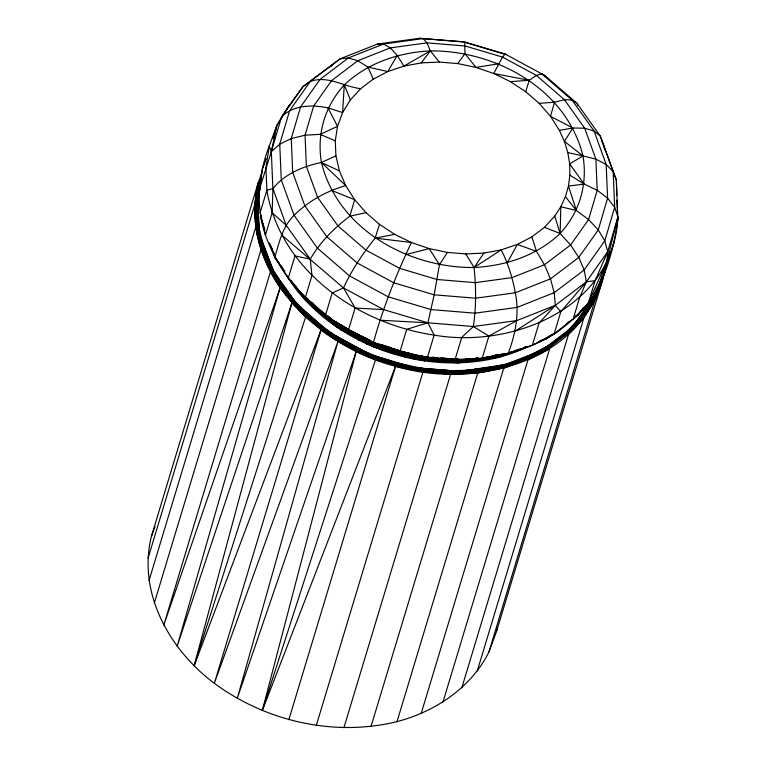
<?xml version="1.0" encoding="UTF-8"?>
<svg xmlns="http://www.w3.org/2000/svg" width="766" height="766" viewBox="0 0 766 766"><rect width="100%" height="100%" fill="white"/><g stroke="black" fill="none" stroke-linecap="round" stroke-linejoin="round"><path stroke-width="1.15" d="M262.537 170.981L258.123 182.95L151.438 536.305C137.305 592.827 169.688 650.152 214.346 683.301C265.984 721.448 334.34 736.997 397.008 721.639L503.693 368.283L503.568 366.043L503.128 364.894L459.859 371.405L414.387 367.661L396.482 362.95L370.055 354.476L329.878 332.741L307.779 314.347L296.614 303.939L272.505 270.025L259.214 233.324L257.635 196.316L259.942 186.492M490.977 356.257L508.155 353.499C515.508 334.139 519.568 313.342 515.298 292.775C512.578 277.905 508.069 263.389 501.232 249.888L483.921 253.077L465.833 253.929L447.421 252.416L429.132 248.577L411.428 242.506L394.729 234.358L379.457 224.333L365.985 212.661L354.648 199.658L345.725 185.621L339.424 170.904L335.91 155.871L335.269 140.896L337.519 126.333L342.603 112.554L350.397 99.896L360.7 88.664L373.262 79.137L387.788 71.564L403.902 66.106L421.214 62.917L439.301 62.065L457.714 63.578L476.002 67.418L493.706 73.488L510.405 81.636L525.677 91.671L539.149 103.333L550.486 116.336L559.41 130.373L564.389 141.365L567.826 152.587L569.655 163.886L569.866 175.108L568.449 186.081L565.423 196.671L560.827 206.724L554.737 216.108L544.435 227.33L531.872 236.857L517.347 244.44L501.232 249.888L474.058 267.525C408.565 268.062 337.854 229.407 321.414 162.478C316.674 133.83 324.717 106.417 344.269 84.93C367.517 62.822 398.741 52.519 430.348 50.882C495.841 50.355 566.553 89.009 582.993 155.938C587.733 184.587 579.69 212 560.138 233.486C536.889 255.595 505.665 265.888 474.058 267.525L465.833 253.929M516.667 350.273L499.068 357.234L458.154 362.845L458.097 359.819C377.877 358.794 293.196 313.505 265.448 235.018L272.141 212.843L272.897 188.599L271.317 151.639L276.909 125.318L288.59 106.321L302.905 86.769L340.219 58.791L377.475 44.055L419.481 38.3L464.694 41.977L505.11 54.003L544.942 75.623L577.057 103.42L600.324 136.156L616.352 180L617.798 219.143C613.126 253.469 603.388 289.309 578.33 314.654C566.265 324.87 554.211 336.504 538.938 341.665M417.987 355.73L417.997 356.219L428.634 357.1M457.714 63.578L464.943 53.725L464.694 41.977L419.481 38.3M266.204 158.371L262.594 168.166L259.214 189.997L271.317 151.639L269.287 145.98C258.314 174.217 255.375 206.092 265.448 235.018L260.172 212.469L266.874 190.294L265.917 167.821L269.287 145.98L276.909 125.318L288.59 106.321L292.459 102.108M397.008 721.639C435.184 711.595 470.956 687.935 488.957 651.971L600.688 281.208M593.286 294.508L597.557 288.753L604.441 273.673L606.796 261.646L607.697 251.688L617.932 216.96L614.677 207.299L613.154 171.584L600.324 136.156L594.052 131.005L572.078 100.087L541.744 73.823L536.382 75.413L529.229 80.296L510.405 81.636M148.068 558.146L254.752 204.79L258.123 182.95C237.441 270.293 316.98 346.117 395.543 366.311C473.876 389.722 584.985 362.691 604.326 272.227M597.557 288.753L606.796 261.646L617.932 216.96C614.054 307.358 512.961 348.817 434.14 335.106C357.789 323.913 280.165 270.331 266.874 190.294L272.897 188.599C284.847 173.786 303.212 166.232 321.414 162.478L345.725 185.621C326.393 191.069 308.363 201.123 294.096 215.323C282.625 226.458 279.188 242.324 274.889 257.098L276.105 258.094M373.492 342.823L373.444 342.421C382.99 308.028 396.089 274.716 411.428 242.506L375.177 238.121C362.758 253.431 351.785 269.986 343.494 287.911L332.195 292.976L325.502 315.152L348.406 330.203L355.098 308.018L343.494 287.911L281.582 234.913M316.291 725.431L422.976 372.065L375.512 359.79L356.238 351.47L262.298 710.57L395.543 366.311L413.899 370.083L450.59 374.344L459.83 373.856L459.906 372.027L459.859 371.405L414.387 367.661L370.055 354.476L329.878 332.741L296.614 303.939L272.505 270.025L271.394 270.666L270.427 271.882L163.742 625.238L280.117 287.796C258.745 255.71 246.882 214.04 261.493 176.86M538.613 341.693L546.981 338.4C518.716 352.762 486.783 360.393 455.061 359.551L461.754 337.375L473.331 326.527C476.27 307.003 476.136 287.135 474.058 267.525L483.921 253.077M609.43 254.255L604.441 273.673M458.154 362.845L415.402 359.321L416.082 355.903L428.73 356.937M609.458 254.513L605.571 267.679M257.644 203.66L260.095 187.794M488.957 651.971L496.579 631.299L497.105 627.852M604.154 272.198L603.263 277.943L496.579 631.299M447.421 252.416L439.464 264.682L434.169 294.805L427.907 322.792L434.14 335.106L427.438 357.282L400.015 351.527L373.358 342.747L399.728 350.627M610.272 252.1L608.97 257.788L614.418 240.984M616.237 225.96L617.798 219.143L617.128 221.355M423.531 368.628L396.482 362.95L370.055 354.476L369.126 356.765L328.557 334.819L291.894 302.915L194.143 665.807L321.031 329.935C348.444 350.397 380.951 361.916 413.899 370.083L414.387 367.661C459.619 374.287 509.112 370.677 548.437 345.61C570 332.243 587.867 312.72 596.561 288.677M577.708 105.44L577.057 103.42L572.078 100.087L564.398 99.676L554.536 102.213L550.486 116.336L572.872 128.008L584.688 128.228L594.052 131.005L606.174 164.47L607.61 198.203L598.275 229.905L578.79 257.414L550.486 278.853L515.298 292.775L475.629 298.213L434.169 294.805L393.743 282.778L357.119 262.958L326.785 236.694L304.811 205.776L292.689 172.312L291.252 138.579L300.588 106.876L320.073 79.367L348.367 57.929L383.555 44.007L423.234 38.568L426.94 42.867L430.348 50.882L439.301 62.065M284.751 271.384L274.85 257.453L288.284 278.144L305.289 297.658L311.982 275.482L310.259 259.138C320.083 242.094 334.196 227.942 349.87 216.204L354.648 199.658L331.525 190.408M595.642 298.616L600.668 281.419M376.719 356.516L357.712 348.31L329.878 332.741L328.557 334.819L305.596 317.028L294.958 305.72L270.618 271.48L257.194 234.406L255.595 197.044L261.608 176.649M260.076 188.857L259.827 183.026L261.503 177.358M261.618 177.501L255.949 196.728L257.539 234.042L270.944 271.059L294.958 305.72L296.614 303.939L323.003 327.082L339.721 338.457M260.086 184.079L256.428 196.498L258.018 233.726L271.394 270.666L295.647 304.791L329.131 333.775L369.547 355.644L414.167 368.915L459.926 372.678L503.712 366.675L542.548 351.316L573.782 327.647L595.287 297.294L599.606 282.616M259.99 186.234L257.003 196.355L258.582 233.477L271.92 270.312L296.107 304.332L329.495 333.239L369.796 355.051L414.282 368.283L459.906 372.027L503.568 366.043L542.299 350.732L573.437 327.13L594.885 296.854L598.198 285.603M259.952 188.465L257.635 196.316L258.592 225.826L263.782 248.06L273.098 269.824L282.654 285.517L294.268 300.425L307.779 314.347M281.553 116.901L271.317 151.639L279.743 144.18L291.252 138.579L305.05 135.218L320.217 134.337L337.519 126.333L328.011 107.882C312.279 104.703 293.608 104.712 281.553 116.901L302.905 86.769L340.219 58.791L348.367 57.929L357.808 60.734L367.881 67.035L387.788 71.564L397.238 55.42L390.296 47.885L383.555 44.007L377.475 44.055M477.515 369.605L459.859 371.405L503.377 365.439L541.964 350.177L573.006 326.651L594.378 296.48L596.685 288.629M600.573 281.045L595.555 297.744L574.002 328.174L542.701 351.891L503.779 367.287L459.897 373.301L414.033 369.528L369.327 356.238L328.805 334.311L295.255 305.261L270.944 271.059L257.194 234.406L259.214 233.324L257.635 196.316L255.595 197.044M601.913 277.378L599.912 284.176L596.877 288.246M272.887 138.617L276.909 125.318M149.025 580.618L255.71 227.253M154.292 603.168L260.976 249.802M288.284 278.144L294.977 255.968L310.259 259.138L286.178 225.261L272.141 212.843M297.62 291.587L298.309 289.299M321.031 329.935L214.346 683.301L337.988 341.473L237.259 698.343L356.238 351.47M340.334 329.955L341.033 327.666M358.804 340.42L359.493 338.132M366.933 344.566L367.623 342.278M395.4 354.514L396.089 352.226M288.859 719.676L395.543 366.311M400.015 351.527L406.708 329.351L427.907 322.792L473.331 326.527L516.801 320.571L555.35 305.328L586.354 281.831L607.697 251.688L604.786 240.859L598.275 229.905L588.585 219.555L576.396 210.535L565.423 196.671M405.147 357.779L405.836 355.491M424.259 361.581L424.948 359.292M343.905 727.7L450.59 374.344M371.041 726.427L477.725 373.071L503.769 367.833L542.749 352.417L574.098 328.671L595.68 298.194L594.378 296.48L593.794 296.183L573.006 326.651L574.098 328.671M516.801 320.571L488.88 336.102L482.187 358.277L455.061 359.551M421.185 713.462L527.87 360.106L549.643 348.731L442.959 702.096M495.286 355.558L508.011 353.815L532.332 345.322L539.025 323.137L555.35 305.328L554.201 292.689L550.486 278.853L544.463 264.768L536.526 251.382L531.872 236.857M532.332 345.322L554.115 333.947L560.808 311.772L586.354 281.831L595.115 280.643L607.697 251.688M461.812 687.811L568.496 334.445L583.96 317.603L595.68 298.194M477.266 670.968L583.96 317.603M554.737 216.108L560.138 233.486L570.593 244.967L578.79 257.414L584.161 269.986L586.354 281.831L579.661 297.486L572.958 319.661L588.422 302.819L595.115 280.643M379.457 224.333L375.177 238.121L394.729 234.358M525.677 91.671L529.229 80.296L493.706 73.488L502.553 57.115L505.11 54.003L506.163 54.635L463.373 41.91M194.143 665.807L305.596 317.028M262.298 710.57L375.512 359.79M291.08 280.289L304.667 299.41L335.948 326.488L373.712 346.931L375.024 343.685L353.595 332.051M291.894 302.915L177.128 646.293L280.117 287.796L294.958 305.72M594.378 296.48L597.298 287.777M602.172 277.579L599.577 284.435M151.438 536.305L155.048 526.52M262.594 168.166L265.381 160.697M336.054 322.036L337.816 323.558L335.948 326.488M588.422 302.819L606.796 261.646M417.997 356.219L404.285 351.987M507.169 262.987L517.347 244.44L536.526 251.382M575.247 316.339L578.024 314.874L583.05 307.98M583.309 307.932L578.33 314.654L573.667 318.359M421.214 62.917L430.348 50.882L403.902 66.106L397.238 55.42M304.667 299.41L306.524 297.754M567.032 331.525L582.275 314.912M330.759 66.68L333.909 63.272M463.459 359.474L463.909 360.001L471.023 358.842M554.115 333.947L571.809 319.843M546.934 337.796L548.82 336.36M545.564 338.246L546.378 338.62L551.108 335.039M574.778 317.105L577.612 314.96M552.679 334.081L546.378 338.62M566.926 323.29L568.832 321.844M574.529 317.526L578.024 314.874M339.051 324.123L332.789 320.791L333.478 320.81M514.857 331.324L555.35 305.328L560.808 311.772M548.437 345.61L526.96 356.822L503.377 365.439M335.91 155.871L321.414 162.478L339.424 170.904M503.693 368.283L542.749 352.417L541.964 350.177M501.749 354.151L498.484 355.443L486.917 357.033M502.984 354.352L498.628 356.075L458.011 361.648L415.574 358.153L374.201 345.849L336.714 325.56L305.672 298.683L302.943 294.843M506.489 353.653L498.819 356.688L458.068 362.27L415.478 358.775L373.952 346.423L336.331 326.067L305.165 299.085L301.067 293.311M508.078 353.069L511.382 351.766M504.622 353.825L507.264 353.825L516.112 350.321M541.562 340.257L544.875 338.945M507.264 353.825L520.861 348.712M523.168 347.821L526.414 346.538M521.139 348.702L507.542 353.978M523.37 347.821L526.702 346.5M405.741 254.657L429.132 248.577L439.464 264.682M349.87 216.204L365.985 212.661M559.41 130.373L572.872 128.008L564.389 141.365L582.993 155.938L595.881 159.127L606.174 164.47L613.154 171.584L616.352 180L616.802 195.483M495.209 355.453L497.565 355.06M499.911 354.668L502.266 354.285M504.622 353.892L506.977 353.509M498.666 63.76L476.002 67.418L464.943 53.725M495.391 355.338L508.155 353.499M465.814 359.149L468.16 358.823M463.803 359.58L458.03 360.374C412.931 359.79 367.048 347.142 331.228 319.144M466.111 359.264L468.419 358.948M494.951 355.309L497.258 354.993M463.602 359.809L470.994 358.89M463.756 359.982L472.038 358.852M475.456 358.411L477.955 358.038M486.238 356.899L489.321 356.516M473.034 358.928L458.001 360.997L415.699 357.521L374.45 345.246L337.078 325.023L306.132 298.233M475.351 358.612L478.817 358.143M413.899 370.083L459.83 373.856L503.769 367.833M465.805 359.244L469.338 358.909M475.207 358.344L477.563 358.115M539.149 103.333L554.536 102.213M598.572 284.636L599.117 284.598M457.829 358.871L454.334 359.034L457.752 359.197M456.938 359.062C416.168 359.953 374.909 348.051 341.062 325.263M459.83 373.856L477.725 373.071M380.147 320.245L427.907 322.792L383.622 309.627L343.494 287.911M355.098 308.018L383.622 309.627M422.65 356.113L419.155 355.826L422.545 356.267M433.183 357.301L438.152 357.712M442.499 358.057L447.229 358.45M451.902 358.842L464.062 359.838M432.072 357.377L438.037 357.866M440.393 358.067L447.449 358.641M449.671 358.823L463.909 360.001M335.891 322.467L374.871 344.135L415.957 356.353L425.322 357.119M425.417 356.774L416.082 355.903L405.817 352.848M431.258 357.31L434.753 357.645M439.425 358.076L444.089 358.507M447.593 358.833L458.097 359.819M424.824 356.535L427.102 356.793M402.303 351.594L400.053 351.115L416.867 355.443M567.826 152.587L582.993 155.938L569.655 163.886L584.19 184.079L597.212 190.284L607.61 198.203L614.677 207.299L604.786 240.859L584.161 269.986L554.201 292.689L516.945 307.425L474.949 313.179L431.047 309.569L388.257 296.844L349.478 275.865L317.363 248.06L294.096 215.323L281.266 179.895L279.743 144.18L289.634 110.62L310.259 81.493C327.522 75.011 343.781 86.73 360.7 88.664M374.794 342.881L390.708 347.62M407.751 352.695L411.17 353.7M373.339 342.929L401.997 351.45M404.266 352.14L418.054 356.228M388.707 347.764L375.024 343.685L388.668 347.908M373.712 346.931L415.402 359.321M402.313 352.13L415.957 356.353M328.011 107.882L342.603 112.554L344.269 84.93L350.397 99.896M380.405 344.384L398.962 350.742M544.435 227.33L560.138 233.486L560.827 206.724L576.396 210.535L568.449 186.081L584.19 184.079L569.866 175.108M320.217 134.337L335.269 140.896M358.823 334.799L350.234 330.615L370.457 340.918M364.195 337.423L369.566 340.047M261.273 216.883L261.426 220.388L262.278 221.259M341.129 325.234L343.216 326.345M356.774 333.555L358.852 334.656M364.07 337.433L373.444 342.421M334.512 321.366L340.688 324.707M361.293 335.862L370.562 340.88M332.789 320.791L347.113 328.585M332.827 321.002L373.387 342.957M337.816 323.558L347.084 328.7M357.377 334.416L374.871 344.135M541.744 73.823L544.942 75.623M334.464 321.394L349.162 330.089L345.236 327.503M473.331 326.527L488.88 336.102M336.063 321.979L338.065 323.29M302.503 294.45C298.414 292.114 299.161 290.63 295.657 286.283M327.436 315.946L331.755 319.422M327.542 315.64L330.184 317.928M306.113 297.581L308.382 299.496M311.532 302.264L313.342 303.949M323.07 312.375L324.832 313.907M327.484 316.205L333.181 321.011M299.276 291.951L332.961 321.078M300.215 292.009L301.823 293.502M294.699 284.942L296.078 286.704M259.827 183.026L260.258 183.802M601.703 141.404L603.072 143.338L604.968 150.174M275.616 258.085L279.073 262.949M281.141 265.859L282.53 267.803M282.654 285.517L272.505 270.025L273.098 269.824L259.214 233.324L263.782 248.06M499.068 357.234L498.417 354.83M367.881 67.035L373.262 79.137M264.691 229.283L261.426 220.388L264.806 229.714M271.221 247.083L274.889 257.098M272.897 188.599L286.178 225.261M273.596 252.502L275.214 256.974M261.848 221.039L263.064 224.39M271.174 246.776L275.224 257.97M269.565 242.851L274.965 257.759M616.984 200.223L617.597 214.413M259.961 183.428L260.067 185.755M261.359 216.069L261.56 220.742M527.898 346.749A166.586 130.555 16.8 0 1 285.364 273.519M284.205 271.528A166.586 130.555 16.8 0 1 282.539 268.521M313.677 105.947L305.05 135.218L306.381 166.375L317.574 197.283L337.873 225.836L365.88 250.089L399.708 268.387L437.032 279.494L475.322 282.644L511.966 277.618L544.463 264.768L570.593 244.967L588.585 219.555L597.212 190.284L595.881 159.127L584.688 128.228L564.398 99.676L536.382 75.413L502.553 57.115L465.23 46.008L426.94 42.867L390.296 47.885L357.808 60.734L331.668 80.545L313.677 105.947M416.848 355.395L413.439 354.38L416.857 355.386"/></g></svg>
